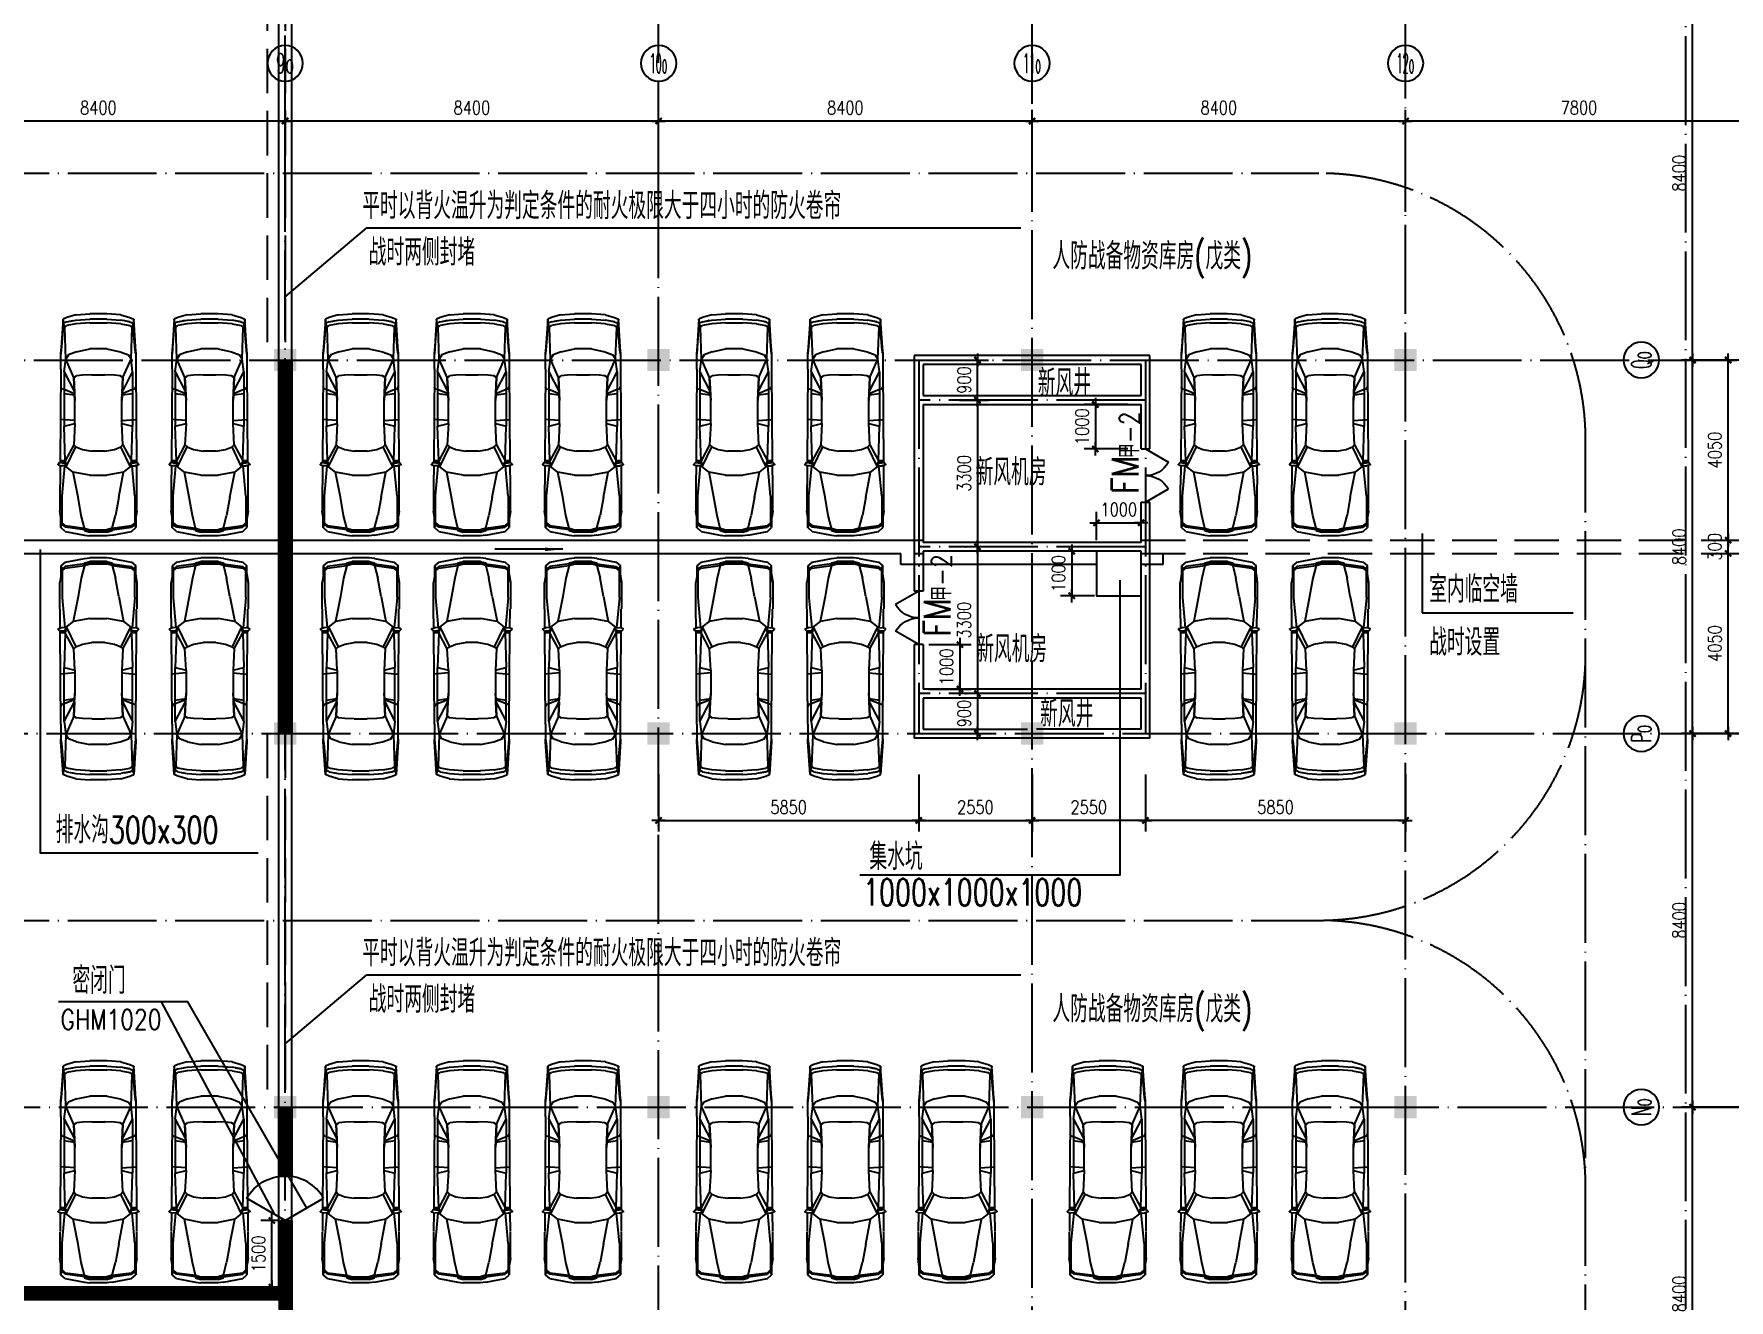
# Model space of a CAD drawing. Extents: x 634182 to 802382, y -1101880 to -864080.
# Drawn here: x 729411 to 767539, y -938404 to -909933 of the extents above; entities that cross this region are included whole.
import ezdxf
from ezdxf.enums import TextEntityAlignment as Align

# ---------------------------------------------------------------- set-up
doc = ezdxf.new("R2010")
doc.units = 0
doc.header["$LTSCALE"] = 1000
doc.header["$MEASUREMENT"] = 0
doc.linetypes.add('DASH', pattern=[0.35, 0.25, -0.1])
doc.linetypes.add('DOTE', pattern=[2.42, 2, -0.2, 0.02, -0.2])
doc.layers.get('0').update_dxf_attribs({"linetype": 'CONTINUOUS'})
doc.layers.get('DEFPOINTS').update_dxf_attribs({"linetype": 'CONTINUOUS'})
for name, color, linetype in [('AXIS', 3, 'CONTINUOUS'), ('AXIS_TEXT', 7, 'CONTINUOUS'), ('COLUMN', 7, 'CONTINUOUS'), ('DOTE', 1, 'DOTE'), ('LU', 4, 'CONTINUOUS'), ('PUB_DIM', 3, 'CONTINUOUS'), ('PUB_TEXT', 7, 'CONTINUOUS'), ('WALL', 191, 'CONTINUOUS'), ('WEN', 4, 'CONTINUOUS'), ('WINDOW', 2, 'CONTINUOUS'), ('WINDOW_TEXT', 6, 'CONTINUOUS'), ('防火分區线', 2, 'CONTINUOUS')]:
    doc.layers.add(name, color=color, linetype=linetype)
doc.styles.add('COMPLEX', font='COMPLEX')
doc.styles.add('DIM_FONT', font='simplex.shx', dxfattribs={"width": 0.8})
doc.styles.add('HZTXT', font='simplex', dxfattribs={"width": 0.8, "bigfont": 'sfont'})
doc.styles.add('SIMPLEX', font='SIMPLEX.SHX')
doc.styles.add('Z', font='romans', dxfattribs={"width": 0.8, "bigfont": 'z'})
doc.dimstyles.new('AXIS', dxfattribs={"dimtxt": 300, "dimasz": 1, "dimexe": 250, "dimexo": 300, "dimgap": 150, "dimtad": 1, "dimdec": 0, "dimzin": 0, "dimdsep": 46, "dimtxsty": 'DIM_FONT', "dimblk": '_DIMX', "dimblk1": '_DIMX', "dimblk2": '_DIMX', "dimcen": 2.5, "dimse1": 1, "dimse2": 1, "dimclrt": 7, "dimadec": 0, "dimazin": 0, "dimtfac": 1, "dimtdec": 0, "dimtix": 1, "dimtmove": 2, "dimatfit": 3, "dimldrblk": '_DIMX', "dimfxl": 0, "dimtolj": 1, "dimtzin": 0, "dimarcsym": 0})
doc.dimstyles.new('DIMA', dxfattribs={"dimtxt": 300, "dimasz": 1, "dimexe": 250, "dimexo": 300, "dimgap": 150, "dimtad": 1, "dimdec": 0, "dimzin": 0, "dimdsep": 46, "dimtxsty": 'DIM_FONT', "dimblk": '_DIMX', "dimblk1": '_DIMX', "dimblk2": '_DIMX', "dimcen": 2.5, "dimse1": 1, "dimclrt": 7, "dimadec": 0, "dimazin": 0, "dimtfac": 1, "dimtdec": 0, "dimtix": 1, "dimtmove": 2, "dimatfit": 3, "dimldrblk": '_DIMX', "dimfxl": 0, "dimtolj": 1, "dimtzin": 0, "dimarcsym": 0})
doc.dimstyles.new('DIMB', dxfattribs={"dimtxt": 300, "dimasz": 1, "dimexe": 250, "dimexo": 300, "dimgap": 150, "dimtad": 1, "dimdec": 0, "dimzin": 0, "dimdsep": 46, "dimtxsty": 'DIM_FONT', "dimblk": '_DIMX', "dimblk1": '_DIMX', "dimblk2": '_DIMX', "dimcen": 2.5, "dimse2": 1, "dimclrt": 7, "dimadec": 0, "dimazin": 0, "dimtfac": 1, "dimtdec": 0, "dimtix": 1, "dimtmove": 2, "dimatfit": 3, "dimldrblk": '_DIMX', "dimfxl": 0, "dimtolj": 1, "dimtzin": 0, "dimarcsym": 0})
doc.dimstyles.new('DIMN', dxfattribs={"dimtxt": 300, "dimasz": 1, "dimexe": 250, "dimexo": 300, "dimgap": 150, "dimtad": 1, "dimdec": 0, "dimzin": 0, "dimdsep": 46, "dimtxsty": 'DIM_FONT', "dimblk": '_DIMX', "dimblk1": '_DIMX', "dimblk2": '_DIMX', "dimcen": 2.5, "dimclrt": 7, "dimadec": 0, "dimazin": 0, "dimtfac": 1, "dimtdec": 0, "dimtix": 1, "dimtmove": 2, "dimatfit": 3, "dimldrblk": '_DIMX', "dimfxl": 0, "dimtolj": 1, "dimtzin": 0, "dimarcsym": 0})

# ---------------------------------------------------------------- blocks, each defined once
blk = doc.blocks.new('_FZH')
blk.add_solid([(-0.5, -0.5), (0.5, -0.5), (-0.5, 0.5), (0.5, 0.5)])
blk = doc.blocks.new('M_F27')
for p, q in [((-2426, 736), (-2389, 824)), ((-2389, 824), (-1610, 874)), ((-2389, 824), (-1560, 874)), ((-2264, 812), (-2389, 824)), ((-2326, 736), (-2288, 811)), ((-2200, 786), (-2288, 811)), ((-1560, 874), (-2212, 815)), ((-2208, 815), (-2211, 814)), ((-1660, 862), (-2208, 815)), ((-1560, 874), (-1660, 862)), ((-1617, 869), (-1620, 866)), ((-1208, 874), (-1610, 874)), ((-1145, 799), (-1446, 761)), ((-1208, 874), (980, 889)), ((-1145, 799), (-682, 557)), ((-1145, 799), (124, 799)), ((-743, 849), (-793, 874)), ((-730, 799), (-743, 849)), ((-630, 555), (-730, 799)), ((-642, 799), (-605, 554)), ((-2, 547), (-27, 877)), ((124, 799), (61, 547)), ((941, 773), (124, 799)), ((941, 773), (941, 874)), ((980, 902), (995, 790)), ((980, 790), (980, 898)), ((984, 905), (1020, 939)), ((1036, 935), (1062, 857)), ((1051, 889), (1497, 893)), ((1057, 776), (1062, 857)), ((1770, 849), (1058, 784)), ((1506, 899), (2121, 899)), ((2461, 849), (1770, 849)), ((2272, 876), (2121, 899)), ((2272, 876), (2272, 874)), ((2437, 851), (2272, 876)), ((2511, 874), (2287, 874)), ((2398, 849), (2461, 773)), ((2437, 850), (2433, 851)), ((2498, 773), (2436, 849)), ((2511, 874), (2450, 850)), ((2599, 773), (2511, 874)), ((-2489, 522), (-2514, 196)), ((-2489, 522), (-2426, 736)), ((-2364, 522), (-2389, 196)), ((-2326, 736), (-2364, 522)), ((-2326, 736), (-2351, 596)), ((-2351, 594), (-2351, 596)), ((-2301, 196), (-2276, 522)), ((-2276, 522), (-2238, 736)), ((-2200, 786), (-2238, 736)), ((-1446, 761), (-2200, 786)), ((-1622, 510), (-1685, 196)), ((-1622, 510), (-1547, 698)), ((-1547, 698), (-1446, 761)), ((-1019, 572), (-1446, 761)), ((-1070, 371), (-1057, 510)), ((-1019, 572), (-1057, 510)), ((-680, 556), (-1019, 572)), ((-1019, 572), (-479, 547)), ((-680, 556), (-630, 555)), ((-605, 554), (-630, 555)), ((-479, 547), (-605, 554)), ((61, 547), (-479, 547)), ((61, 547), (564, 572)), ((564, 572), (941, 773)), ((564, 572), (614, 522)), ((1079, 748), (614, 522)), ((614, 522), (677, 371)), ((983, 777), (941, 773)), ((941, 773), (987, 765)), ((995, 790), (980, 790)), ((980, 790), (992, 746)), ((992, 746), (1021, 747)), ((995, 790), (1022, 746)), ((1022, 748), (995, 790)), ((1021, 747), (1022, 748)), ((1053, 768), (1022, 746)), ((1036, 756), (1079, 748)), ((1204, 585), (1079, 748)), ((1795, 472), (1204, 585)), ((1280, 196), (1204, 585)), ((2222, 397), (1795, 472)), ((2461, 773), (2523, 321)), ((2561, 321), (2498, 773)), ((2599, 773), (2687, 321)), ((-2514, -206), (-2514, 196)), ((-2389, -206), (-2389, 196)), ((-2301, 196), (-2301, -206)), ((-1685, -206), (-1685, 196)), ((-1082, 145), (-1070, 371)), ((-1082, 145), (-1082, -156)), ((677, 371), (714, 145)), ((714, -156), (714, 145)), ((1280, 196), (1280, -206)), ((2523, 321), (2222, 397)), ((2523, 321), (2586, 321)), ((2523, 321), (2561, 196)), ((2580, 196), (2542, 321)), ((2561, 196), (2561, -206)), ((2611, 196), (2574, 321)), ((2580, 321), (2618, 196)), ((2580, 196), (2580, -206)), ((2611, 196), (2611, -206)), ((2618, -206), (2618, 196)), ((2687, 321), (2699, 196)), ((2699, -206), (2699, 196)), ((-2489, -533), (-2514, -206)), ((-2389, -206), (-2364, -533)), ((-2276, -533), (-2301, -206)), ((-1685, -206), (-1622, -520)), ((-1070, -382), (-1082, -156)), ((-1057, -520), (-1070, -382)), ((677, -382), (614, -533)), ((714, -156), (677, -382)), ((1204, -596), (1280, -206)), ((2523, -332), (2222, -407)), ((2523, -332), (2461, -784)), ((2561, -332), (2498, -784)), ((2523, -332), (2561, -206)), ((2586, -332), (2523, -332)), ((2580, -206), (2542, -332)), ((2618, -6), (2561, -6)), ((2574, -332), (2611, -206)), ((2618, -206), (2580, -332)), ((2687, -332), (2599, -784)), ((2687, -332), (2699, -206)), ((-2489, -533), (-2426, -747)), ((-2426, -747), (-2389, -835)), ((-2326, -747), (-2364, -533)), ((-2351, -607), (-2351, -605)), ((-2351, -607), (-2326, -747)), ((-2326, -747), (-2288, -822)), ((-2276, -533), (-2238, -747)), ((-2200, -797), (-2238, -747)), ((-1446, -772), (-2200, -797)), ((-1622, -520), (-1547, -709)), ((-1547, -709), (-1446, -772)), ((-1019, -583), (-1446, -772)), ((-1145, -809), (-1446, -772)), ((-682, -568), (-1145, -809)), ((-1019, -583), (-1057, -520)), ((-479, -558), (-1019, -583)), ((-1019, -583), (-680, -567)), ((-730, -809), (-630, -566)), ((-680, -567), (-682, -568)), ((-680, -567), (-630, -566)), ((-605, -565), (-642, -809)), ((-630, -566), (-605, -565)), ((-605, -565), (-479, -558)), ((61, -558), (-479, -558)), ((-2, -558), (-27, -884)), ((61, -558), (124, -809)), ((564, -583), (61, -558)), ((941, -784), (124, -809)), ((614, -533), (564, -583)), ((564, -583), (941, -784)), ((1079, -759), (614, -533)), ((987, -776), (941, -784)), ((983, -788), (941, -784)), ((941, -885), (941, -784)), ((992, -757), (980, -800)), ((992, -757), (1021, -758)), ((995, -800), (1022, -757)), ((1022, -758), (995, -800)), ((1021, -758), (1022, -758)), ((1022, -757), (1053, -779)), ((1036, -767), (1079, -759)), ((1057, -787), (1062, -867)), ((1770, -860), (1058, -795)), ((1204, -596), (1079, -759)), ((1795, -483), (1204, -596)), ((1795, -483), (2222, -407)), ((2398, -860), (2461, -784)), ((2436, -860), (2498, -784)), ((2599, -784), (2511, -885)), ((-2389, -835), (-2264, -823)), ((-1560, -885), (-2389, -835)), ((-1610, -885), (-2389, -835)), ((-2288, -822), (-2200, -797)), ((-2212, -826), (-1560, -885)), ((-2208, -826), (-2211, -825)), ((-1660, -872), (-2208, -826)), ((-1560, -885), (-1660, -872)), ((-1621, -877), (-1617, -880)), ((-1610, -885), (-1208, -885)), ((-1208, -885), (980, -900)), ((-1145, -809), (124, -809)), ((-743, -860), (-793, -885)), ((-743, -860), (-730, -809)), ((995, -800), (980, -800)), ((995, -800), (980, -913)), ((980, -909), (980, -800)), ((984, -916), (1020, -950)), ((1036, -946), (1062, -867)), ((1051, -901), (1497, -904)), ((2121, -910), (1506, -910)), ((1770, -860), (2461, -860)), ((2121, -910), (2272, -887)), ((2270, -887), (2121, -910)), ((2437, -861), (2272, -887)), ((2272, -885), (2272, -887)), ((2285, -885), (2511, -885)), ((2437, -861), (2436, -860)), ((2450, -861), (2511, -885))]:
    blk.add_line(p, q)
for centre, start, end in [((990, 898), 132.965, 179.7454), ((1027, 932), 18.1573, 132.965), ((1047, 776), 305.1542, 356.8636), ((1047, -787), 3.1798, 54.8458), ((990, -909), 180.2546, 227.035), ((1027, -942), 227.035, 341.8427)]:
    blk.add_arc(centre, 10, start, end)
at = {"width": 0.8, "flags": 9}
for tag in ['XSIZE', 'YSIZE']:
    blk.add_attdef(tag, (0, 0), '', height=0.5, dxfattribs=at)
blk = doc.blocks.new('_DIMX')
blk.add_line((-150, 0), (150, 0))
at = {"const_width": 50}
blk.add_lwpolyline([(-70, -70), (70, 70)], dxfattribs=at)
blk = doc.blocks.new('*D55')
at = {"color": 0, "linetype": 'ByBlock'}
for p, q in [((726662, -913931), (726662, -911642)), ((735061, -911892), (726663, -911892)), ((735062, -913931), (735062, -911642))]:
    blk.add_line(p, q, dxfattribs=at)
at = {"layer": 'DEFPOINTS', "color": 0, "linetype": 'ByBlock'}
for p in [(726662, -911892), (726662, -914231), (735062, -914231)]:
    blk.add_point(p, dxfattribs=at)
at = {"color": 0, "linetype": 'ByBlock', "rotation": 180}
blk.add_blockref('_DIMX', (726662, -911892), dxfattribs=at)
at = {"color": 0, "linetype": 'ByBlock'}
blk.add_blockref('_DIMX', (735062, -911892), dxfattribs=at)
at = {"color": 7, "linetype": 'ByBlock', "insert": (730862, -911592), "char_height": 300, "attachment_point": 5, "style": 'DIM_FONT'}
blk.add_mtext('\\A1;8400', dxfattribs=at)
blk = doc.blocks.new('*D56')
at = {"color": 0, "linetype": 'ByBlock'}
for p, q in [((735062, -913931), (735062, -911642)), ((743461, -911892), (735063, -911892)), ((743462, -913931), (743462, -911642))]:
    blk.add_line(p, q, dxfattribs=at)
at = {"layer": 'DEFPOINTS', "color": 0, "linetype": 'ByBlock'}
for p in [(735062, -911892), (735062, -914231), (743462, -914231)]:
    blk.add_point(p, dxfattribs=at)
at = {"color": 0, "linetype": 'ByBlock', "rotation": 180}
blk.add_blockref('_DIMX', (735062, -911892), dxfattribs=at)
at = {"color": 0, "linetype": 'ByBlock'}
blk.add_blockref('_DIMX', (743462, -911892), dxfattribs=at)
at = {"color": 7, "linetype": 'ByBlock', "insert": (739262, -911592), "char_height": 300, "attachment_point": 5, "style": 'DIM_FONT'}
blk.add_mtext('\\A1;8400', dxfattribs=at)
blk = doc.blocks.new('*D57')
at = {"color": 0, "linetype": 'ByBlock'}
for p, q in [((743462, -913931), (743462, -911642)), ((751861, -911892), (743463, -911892)), ((751862, -913931), (751862, -911642))]:
    blk.add_line(p, q, dxfattribs=at)
at = {"layer": 'DEFPOINTS', "color": 0, "linetype": 'ByBlock'}
for p in [(743462, -911892), (743462, -914231), (751862, -914231)]:
    blk.add_point(p, dxfattribs=at)
at = {"color": 0, "linetype": 'ByBlock', "rotation": 180}
blk.add_blockref('_DIMX', (743462, -911892), dxfattribs=at)
at = {"color": 0, "linetype": 'ByBlock'}
blk.add_blockref('_DIMX', (751862, -911892), dxfattribs=at)
at = {"color": 7, "linetype": 'ByBlock', "insert": (747662, -911592), "char_height": 300, "attachment_point": 5, "style": 'DIM_FONT'}
blk.add_mtext('\\A1;8400', dxfattribs=at)
blk = doc.blocks.new('*D58')
at = {"color": 0, "linetype": 'ByBlock'}
for p, q in [((751862, -913931), (751862, -911642)), ((760261, -911892), (751863, -911892)), ((760262, -913931), (760262, -911642))]:
    blk.add_line(p, q, dxfattribs=at)
at = {"layer": 'DEFPOINTS', "color": 0, "linetype": 'ByBlock'}
for p in [(751862, -911892), (751862, -914231), (760262, -914231)]:
    blk.add_point(p, dxfattribs=at)
at = {"color": 0, "linetype": 'ByBlock', "rotation": 180}
blk.add_blockref('_DIMX', (751862, -911892), dxfattribs=at)
at = {"color": 0, "linetype": 'ByBlock'}
blk.add_blockref('_DIMX', (760262, -911892), dxfattribs=at)
at = {"color": 7, "linetype": 'ByBlock', "insert": (756062, -911592), "char_height": 300, "attachment_point": 5, "style": 'DIM_FONT'}
blk.add_mtext('\\A1;8400', dxfattribs=at)
blk = doc.blocks.new('*D59')
at = {"color": 0, "linetype": 'ByBlock'}
for p, q in [((760262, -913931), (760262, -911642)), ((768061, -911892), (760263, -911892)), ((768062, -913931), (768062, -911642))]:
    blk.add_line(p, q, dxfattribs=at)
at = {"layer": 'DEFPOINTS', "color": 0, "linetype": 'ByBlock'}
for p in [(760262, -911892), (760262, -914231), (768062, -914231)]:
    blk.add_point(p, dxfattribs=at)
at = {"color": 0, "linetype": 'ByBlock', "rotation": 180}
blk.add_blockref('_DIMX', (760262, -911892), dxfattribs=at)
at = {"color": 0, "linetype": 'ByBlock'}
blk.add_blockref('_DIMX', (768062, -911892), dxfattribs=at)
at = {"color": 7, "linetype": 'ByBlock', "insert": (764162, -911592), "char_height": 300, "attachment_point": 5, "style": 'DIM_FONT'}
blk.add_mtext('\\A1;7800', dxfattribs=at)
blk = doc.blocks.new('*D1455')
at = {"color": 0, "linetype": 'ByBlock'}
for p, q in [((754412, -926586), (754412, -927869)), ((760262, -926586), (760262, -927869)), ((760261, -927619), (754413, -927619))]:
    blk.add_line(p, q, dxfattribs=at)
at = {"layer": 'DEFPOINTS', "color": 0, "linetype": 'ByBlock'}
for p in [(754412, -926286), (760262, -926286), (754412, -927619)]:
    blk.add_point(p, dxfattribs=at)
at = {"color": 0, "linetype": 'ByBlock', "rotation": 180}
blk.add_blockref('_DIMX', (754412, -927619), dxfattribs=at)
at = {"color": 0, "linetype": 'ByBlock'}
blk.add_blockref('_DIMX', (760262, -927619), dxfattribs=at)
at = {"color": 7, "linetype": 'ByBlock', "insert": (757337, -927319), "char_height": 300, "attachment_point": 5, "style": 'DIM_FONT'}
blk.add_mtext('\\A1;5850', dxfattribs=at)
blk = doc.blocks.new('*D1456')
at = {"color": 0, "linetype": 'ByBlock'}
for p, q in [((751862, -926586), (751862, -927869)), ((754412, -926586), (754412, -927869)), ((754411, -927619), (751863, -927619))]:
    blk.add_line(p, q, dxfattribs=at)
at = {"layer": 'DEFPOINTS', "color": 0, "linetype": 'ByBlock'}
for p in [(751862, -926286), (754412, -926286), (751862, -927619)]:
    blk.add_point(p, dxfattribs=at)
at = {"color": 0, "linetype": 'ByBlock', "rotation": 180}
blk.add_blockref('_DIMX', (751862, -927619), dxfattribs=at)
at = {"color": 0, "linetype": 'ByBlock'}
blk.add_blockref('_DIMX', (754412, -927619), dxfattribs=at)
at = {"color": 7, "linetype": 'ByBlock', "insert": (753137, -927319), "char_height": 300, "attachment_point": 5, "style": 'DIM_FONT'}
blk.add_mtext('\\A1;2550', dxfattribs=at)
blk = doc.blocks.new('*D1457')
at = {"color": 0, "linetype": 'ByBlock'}
for p, q in [((743462, -926586), (743462, -927869)), ((749312, -926586), (749312, -927869)), ((743463, -927619), (749311, -927619))]:
    blk.add_line(p, q, dxfattribs=at)
at = {"layer": 'DEFPOINTS', "color": 0, "linetype": 'ByBlock'}
for p in [(743462, -926286), (749312, -926286), (749312, -927619)]:
    blk.add_point(p, dxfattribs=at)
at = {"color": 0, "linetype": 'ByBlock', "rotation": 180}
blk.add_blockref('_DIMX', (743462, -927619), dxfattribs=at)
at = {"color": 0, "linetype": 'ByBlock'}
blk.add_blockref('_DIMX', (749312, -927619), dxfattribs=at)
at = {"color": 7, "linetype": 'ByBlock', "insert": (746387, -927319), "char_height": 300, "attachment_point": 5, "style": 'DIM_FONT'}
blk.add_mtext('\\A1;5850', dxfattribs=at)
blk = doc.blocks.new('*D1458')
at = {"color": 0, "linetype": 'ByBlock'}
for p, q in [((749312, -926586), (749312, -927869)), ((751862, -926586), (751862, -927869)), ((749313, -927619), (751861, -927619))]:
    blk.add_line(p, q, dxfattribs=at)
at = {"layer": 'DEFPOINTS', "color": 0, "linetype": 'ByBlock'}
for p in [(749312, -926286), (751862, -926286), (751862, -927619)]:
    blk.add_point(p, dxfattribs=at)
at = {"color": 0, "linetype": 'ByBlock', "rotation": 180}
blk.add_blockref('_DIMX', (749312, -927619), dxfattribs=at)
at = {"color": 0, "linetype": 'ByBlock'}
blk.add_blockref('_DIMX', (751862, -927619), dxfattribs=at)
at = {"color": 7, "linetype": 'ByBlock', "insert": (750587, -927319), "char_height": 300, "attachment_point": 5, "style": 'DIM_FONT'}
blk.add_mtext('\\A1;2550', dxfattribs=at)
blk = doc.blocks.new('_ARROW')
blk.add_solid([(0, 0), (-1, 0.1), (-1, -0.1)])
blk = doc.blocks.new('_AXISO')
blk.add_circle((0, 0), 0.5)
at = {"layer": 'AXIS_TEXT', "style": 'COMPLEX', "width": 1.041667}
blk.add_attdef('A', text='', height=0.56, dxfattribs=at).set_placement((-0.25, -0.28), (0.25, -0.28), align=Align.FIT)
blk = doc.blocks.new('*D1514')
at = {"color": 0, "linetype": 'ByBlock'}
for p, q in [((750233, -917266), (750883, -917266)), ((750633, -917265), (750633, -917264)), ((750633, -918166), (750633, -917266)), ((750233, -918166), (750883, -918166)), ((750633, -918167), (750633, -918168))]:
    blk.add_line(p, q, dxfattribs=at)
at = {"layer": 'DEFPOINTS', "color": 0, "linetype": 'ByBlock'}
for p in [(749933, -917266), (750633, -917266), (749933, -918166)]:
    blk.add_point(p, dxfattribs=at)
at = {"color": 0, "linetype": 'ByBlock'}
for p, rotation in [((750633, -917266), 270), ((750633, -918166), 90)]:
    blk.add_blockref('_DIMX', p, dxfattribs=dict(at, rotation=rotation))
at = {"color": 7, "linetype": 'ByBlock', "insert": (750333, -917716), "char_height": 300, "attachment_point": 5, "rotation": 90, "style": 'DIM_FONT'}
blk.add_mtext('\\A1;900', dxfattribs=at)
blk = doc.blocks.new('*D1515')
at = {"color": 0, "linetype": 'ByBlock'}
for p, q in [((753312, -921314), (753312, -920676)), ((754312, -921314), (754312, -920676)), ((753311, -920926), (753310, -920926)), ((753312, -920926), (754312, -920926)), ((754313, -920926), (754314, -920926))]:
    blk.add_line(p, q, dxfattribs=at)
at = {"layer": 'DEFPOINTS', "color": 0, "linetype": 'ByBlock'}
for p in [(754312, -920926), (753312, -921614), (754312, -921614)]:
    blk.add_point(p, dxfattribs=at)
at = {"color": 0, "linetype": 'ByBlock'}
blk.add_blockref('_DIMX', (753312, -920926), dxfattribs=at)
at = {"color": 0, "linetype": 'ByBlock', "rotation": 180}
blk.add_blockref('_DIMX', (754312, -920926), dxfattribs=at)
at = {"color": 7, "linetype": 'ByBlock', "insert": (753812, -920626), "char_height": 300, "attachment_point": 5, "style": 'DIM_FONT'}
blk.add_mtext('\\A1;1000', dxfattribs=at)
blk = doc.blocks.new('*D1516')
at = {"color": 0, "linetype": 'ByBlock'}
for p, q in [((753263, -921566), (752504, -921566)), ((752754, -921565), (752754, -921564)), ((752754, -921566), (752754, -922566)), ((753263, -922566), (752504, -922566)), ((752754, -922567), (752754, -922568))]:
    blk.add_line(p, q, dxfattribs=at)
at = {"layer": 'DEFPOINTS', "color": 0, "linetype": 'ByBlock'}
for p in [(753563, -921566), (752754, -922566), (753563, -922566)]:
    blk.add_point(p, dxfattribs=at)
at = {"color": 0, "linetype": 'ByBlock'}
for p, rotation in [((752754, -921566), 270), ((752754, -922566), 90)]:
    blk.add_blockref('_DIMX', p, dxfattribs=dict(at, rotation=rotation))
at = {"color": 7, "linetype": 'ByBlock', "insert": (752454, -922066), "char_height": 300, "attachment_point": 5, "rotation": 90, "style": 'DIM_FONT'}
blk.add_mtext('\\A1;1000', dxfattribs=at)
blk = doc.blocks.new('M_A0GGR')
for p, q in [((-0.5, 0), (-0.25, -0.433)), ((0.5, 0), (0.25, -0.433))]:
    blk.add_line(p, q)
for centre, start, end in [((-0.5, 0), 300, 0), ((0.5, 0), 180, 240)]:
    blk.add_arc(centre, 0.5, start, end)
blk = doc.blocks.new('_DBLK1')
for p, q in [((-0.5, 0), (-0.25, -0.433)), ((0.5, 0), (0.25, -0.433))]:
    blk.add_line(p, q)
for centre, start, end in [((-0.5, 0), 300, 0), ((0.5, 0), 180, 240)]:
    blk.add_arc(centre, 0.5, start, end)
at = {"layer": 'WINDOW_TEXT', "style": 'SIMPLEX', "flags": 9}
blk.add_attdef('A', text='', height=1, dxfattribs=at).set_placement((0, 1.5), align=Align.MIDDLE)
blk = doc.blocks.new('*D1517')
at = {"color": 0, "linetype": 'ByBlock'}
for p, q in [((750365, -918166), (750383, -918166)), ((750633, -918167), (750633, -921465)), ((750365, -921466), (750383, -921466))]:
    blk.add_line(p, q, dxfattribs=at)
at = {"layer": 'DEFPOINTS', "color": 0, "linetype": 'ByBlock'}
for p in [(750665, -918166), (750633, -921466), (750665, -921466)]:
    blk.add_point(p, dxfattribs=at)
at = {"color": 0, "linetype": 'ByBlock'}
for p, rotation in [((750633, -918166), 90), ((750633, -921466), 270)]:
    blk.add_blockref('_DIMX', p, dxfattribs=dict(at, rotation=rotation))
at = {"color": 7, "linetype": 'ByBlock', "insert": (750333, -919816), "char_height": 300, "attachment_point": 5, "rotation": 90, "style": 'DIM_FONT'}
blk.add_mtext('\\A1;3300', dxfattribs=at)
blk = doc.blocks.new('*D1518')
at = {"color": 0, "linetype": 'ByBlock'}
for p, q in [((750365, -921466), (750383, -921466)), ((750633, -921467), (750633, -924765)), ((750365, -924766), (750383, -924766))]:
    blk.add_line(p, q, dxfattribs=at)
at = {"layer": 'DEFPOINTS', "color": 0, "linetype": 'ByBlock'}
for p in [(750665, -921466), (750633, -924766), (750665, -924766)]:
    blk.add_point(p, dxfattribs=at)
at = {"color": 0, "linetype": 'ByBlock'}
for p, rotation in [((750633, -921466), 90), ((750633, -924766), 270)]:
    blk.add_blockref('_DIMX', p, dxfattribs=dict(at, rotation=rotation))
at = {"color": 7, "linetype": 'ByBlock', "insert": (750333, -923116), "char_height": 300, "attachment_point": 5, "rotation": 90, "style": 'DIM_FONT'}
blk.add_mtext('\\A1;3300', dxfattribs=at)
blk = doc.blocks.new('*D1519')
at = {"color": 0, "linetype": 'ByBlock'}
for p, q in [((750365, -924766), (750383, -924766)), ((750633, -924765), (750633, -924764)), ((750633, -924766), (750633, -925666)), ((750365, -925666), (750383, -925666)), ((750633, -925667), (750633, -925668))]:
    blk.add_line(p, q, dxfattribs=at)
at = {"layer": 'DEFPOINTS', "color": 0, "linetype": 'ByBlock'}
for p in [(750665, -924766), (750633, -925666), (750665, -925666)]:
    blk.add_point(p, dxfattribs=at)
at = {"color": 0, "linetype": 'ByBlock'}
for p, rotation in [((750633, -924766), 270), ((750633, -925666), 90)]:
    blk.add_blockref('_DIMX', p, dxfattribs=dict(at, rotation=rotation))
at = {"color": 7, "linetype": 'ByBlock', "insert": (750333, -925216), "char_height": 300, "attachment_point": 5, "rotation": 90, "style": 'DIM_FONT'}
blk.add_mtext('\\A1;900', dxfattribs=at)
blk = doc.blocks.new('*D1522')
at = {"color": 0, "linetype": 'ByBlock'}
for p, q in [((767517, -921315), (767517, -921314)), ((767517, -921616), (767517, -921316)), ((767517, -921617), (767517, -921618))]:
    blk.add_line(p, q, dxfattribs=at)
at = {"layer": 'DEFPOINTS', "color": 0, "linetype": 'ByBlock'}
for p in [(767517, -921316), (769070, -921316), (769070, -921616)]:
    blk.add_point(p, dxfattribs=at)
at = {"color": 0, "linetype": 'ByBlock'}
for p, rotation in [((767517, -921316), 270), ((767517, -921616), 90)]:
    blk.add_blockref('_DIMX', p, dxfattribs=dict(at, rotation=rotation))
at = {"color": 7, "linetype": 'ByBlock', "insert": (767217, -921466), "char_height": 300, "attachment_point": 5, "rotation": 90, "style": 'DIM_FONT'}
blk.add_mtext('\\A1;300', dxfattribs=at)
blk = doc.blocks.new('*D1591')
at = {"color": 0, "linetype": 'ByBlock'}
for p, q in [((754012, -918266), (753035, -918266)), ((753285, -918265), (753285, -918264)), ((753285, -918266), (753285, -919266)), ((754012, -919266), (753035, -919266)), ((753285, -919267), (753285, -919268))]:
    blk.add_line(p, q, dxfattribs=at)
at = {"layer": 'DEFPOINTS', "color": 0, "linetype": 'ByBlock'}
for p in [(754312, -918266), (753285, -919266), (754312, -919266)]:
    blk.add_point(p, dxfattribs=at)
at = {"color": 0, "linetype": 'ByBlock'}
for p, rotation in [((753285, -918266), 270), ((753285, -919266), 90)]:
    blk.add_blockref('_DIMX', p, dxfattribs=dict(at, rotation=rotation))
at = {"color": 7, "linetype": 'ByBlock', "insert": (752985, -918766), "char_height": 300, "attachment_point": 5, "rotation": 90, "style": 'DIM_FONT'}
blk.add_mtext('\\A1;1000', dxfattribs=at)
blk = doc.blocks.new('*D1592')
at = {"color": 0, "linetype": 'ByBlock'}
for p, q in [((749541, -923666), (750489, -923666)), ((750239, -923665), (750239, -923664)), ((750239, -923666), (750239, -924666)), ((749541, -924666), (750489, -924666)), ((750239, -924667), (750239, -924668))]:
    blk.add_line(p, q, dxfattribs=at)
at = {"layer": 'DEFPOINTS', "color": 0, "linetype": 'ByBlock'}
for p in [(749241, -923666), (749241, -924666), (750239, -924666)]:
    blk.add_point(p, dxfattribs=at)
at = {"color": 0, "linetype": 'ByBlock'}
for p, rotation in [((750239, -923666), 270), ((750239, -924666), 90)]:
    blk.add_blockref('_DIMX', p, dxfattribs=dict(at, rotation=rotation))
at = {"color": 7, "linetype": 'ByBlock', "insert": (749939, -924166), "char_height": 300, "attachment_point": 5, "rotation": 90, "style": 'DIM_FONT'}
blk.add_mtext('\\A1;1000', dxfattribs=at)
blk = doc.blocks.new('_DBLK')
blk.add_line((-0.5, 0), (0, -0.866))
blk.add_arc((-0.5, 0), 1, 300, 0)
at = {"layer": 'WINDOW_TEXT', "style": 'SIMPLEX', "flags": 9}
blk.add_attdef('A', text='', height=1, dxfattribs=at).set_placement((0, 1.5), align=Align.MIDDLE)

msp = doc.modelspace()

# ---------------------------------------------------------------- linework, layer by layer
for p, q in [((735062.048, -915842.344), (736901.866, -914292.428)), ((736901.866, -914292.428), (751607.441, -914292.428)), ((695712.048, -921316.093), (749212.048, -921316.093)), ((760638.667, -921164.671), (760638.667, -922948.444)), ((696012.048, -921616.093), (748912.048, -921616.093)), ((748912.048, -921866.093), (748912.048, -921616.093)), ((753312.048, -921866.093), (748912.048, -921866.093)), ((754812.048, -921866.093), (754312.048, -921866.093)), ((754812.048, -921866.093), (754812.048, -921616.093)), ((760638.667, -922948.444), (764030.053, -922948.444)), ((735062.048, -932642.344), (736901.866, -931092.428)), ((736901.866, -931092.428), (751607.441, -931092.428))]:
    msp.add_line(p, q)
for points in [[(729553.607, -921525.9), (729553.607, -928344.137), (734455.674, -928344.137)], [(753836.322, -922215.074), (753838.296, -928847.055), (747990.699, -928847.055)], [(735546.778, -936334.595), (732874.321, -931696.363), (729962.655, -931696.363)], [(734826.756, -936478.608), (732281.665, -931696.593), (732281.665, -931696.593)]]:
    msp.add_lwpolyline(points)
msp.add_lwpolyline([(754312.048, -921566.093), (753312.048, -921566.093), (753312.048, -922566.093), (754312.048, -922566.093)], close=True)
at = {"layer": 'DOTE'}
for p, q in [((735062.048, -972466.093), (735062.048, -902577.649)), ((743462.048, -992866.093), (743462.048, -902577.649)), ((751862.048, -991366.093), (751862.048, -902577.649)), ((760262.048, -1005766.093), (760262.048, -902577.649)), ((766562.048, -1028142.427), (766562.048, -902577.649)), ((668913.097, -917266.093), (776175.251, -917266.093)), ((749312.048, -917266.093), (749312.048, -925666.093)), ((754412.048, -917266.093), (754412.048, -925666.093)), ((754412.048, -918166.093), (749312.048, -918166.093)), ((754412.048, -921466.093), (749312.048, -921466.093)), ((754412.048, -924766.093), (749312.048, -924766.093)), ((669192.199, -925666.093), (774296.547, -925666.093)), ((669471.3, -934066.093), (776175.251, -934066.093)), ((669471.3, -938266.093), (735062.048, -938266.093))]:
    msp.add_line(p, q, dxfattribs=at)
at = {"layer": 'LU', "linetype": 'DOTE'}
for p, q in [((686612.048, -913066.093), (758312.048, -913066.093)), ((764312.048, -964251.468), (764312.048, -919066.093)), ((686612.048, -929866.093), (758312.048, -929866.093))]:
    msp.add_line(p, q, dxfattribs=at)
for centre, start, end in [((758312.048, -919066.093), 0, 90), ((758312.048, -923866.093), 270, 0), ((758312.048, -935866.093), 0, 90)]:
    msp.add_arc(centre, 6000, start, end, dxfattribs=at)
at = {"layer": 'PUB_DIM'}
msp.add_lwpolyline([(741308.688, -921522.804), (739781.192, -921522.804)], dxfattribs=at)
at = {"layer": 'WALL', "linetype": 'DASH', "ltscale": 4}
for p, q in [((734655.53, -908866.093), (734655.53, -917266.093)), ((734655.53, -925666.093), (734655.53, -934066.093)), ((735062.048, -925666.093), (735062.048, -934066.093))]:
    msp.add_line(p, q, dxfattribs=at)
at = {"layer": 'WALL'}
for p, q in [((734912.048, -917266.093), (734912.048, -925666.093)), ((735212.048, -917266.093), (735212.048, -925666.093)), ((754512.048, -917166.093), (749212.048, -917166.093)), ((749212.048, -917166.093), (749212.048, -922466.093)), ((754512.048, -919266.093), (754512.048, -917166.093)), ((754312.048, -917366.093), (749412.048, -917366.093)), ((749412.048, -917366.093), (749412.048, -918066.093)), ((754312.048, -918066.093), (754312.048, -917366.093)), ((749412.048, -918066.093), (754312.048, -918066.093)), ((749412.048, -918266.093), (754312.048, -918266.093)), ((749412.048, -918266.093), (749412.048, -921366.093)), ((754312.048, -919266.093), (754312.048, -918266.093)), ((754312.048, -919266.093), (754512.048, -919266.093)), ((754312.048, -921366.093), (754312.048, -920466.093)), ((754312.048, -920466.093), (754512.048, -920466.093)), ((754512.048, -925766.093), (754512.048, -920466.093)), ((754312.048, -921366.093), (749412.048, -921366.093)), ((754312.048, -921566.093), (749412.048, -921566.093)), ((749412.048, -921566.093), (749412.048, -922466.093)), ((754312.048, -924666.093), (754312.048, -921566.093)), ((749412.048, -922466.093), (749212.048, -922466.093)), ((749212.048, -923666.093), (749212.048, -925766.093)), ((749412.048, -923666.093), (749212.048, -923666.093)), ((749412.048, -923666.093), (749412.048, -924666.093)), ((754312.048, -924666.093), (749412.048, -924666.093)), ((749412.048, -924866.093), (749412.048, -925566.093)), ((754312.048, -924866.093), (749412.048, -924866.093)), ((754312.048, -925566.093), (754312.048, -924866.093)), ((749412.048, -925566.093), (749652.048, -925566.093)), ((749412.048, -925566.093), (751762.048, -925566.093)), ((754312.048, -925566.093), (751962.048, -925566.093)), ((754512.048, -925766.093), (749212.048, -925766.093)), ((734912.048, -934066.093), (734912.048, -935614.454)), ((735212.048, -934066.093), (735212.048, -935614.454)), ((734912.048, -935614.454), (735212.048, -935614.454)), ((734912.048, -936614.454), (734912.048, -938114.454)), ((734912.048, -936614.454), (735212.048, -936614.454)), ((735212.048, -936614.454), (735212.048, -942466.093)), ((684662.048, -938114.454), (734912.048, -938114.454))]:
    msp.add_line(p, q, dxfattribs=at)
at = {"layer": 'WALL', "linetype": 'DASH', "ltscale": 4}
for points in [[(735062.048, -908866.093), (735062.048, -917266.093)], [(735212.048, -921316.093), (749412.048, -921316.093)], [(754312.048, -921316.093), (769562.048, -921316.093), (769562.048, -921616.093)], [(735212.048, -921616.093), (749412.048, -921616.093)], [(754312.048, -921616.093), (769562.048, -921616.093)]]:
    msp.add_lwpolyline(points, dxfattribs=at)
at = {"layer": '防火分區线'}
msp.add_lwpolyline([(701612.048, -901076.757), (706334.156, -901076.757), (706334.156, -904126.757), (710012.048, -904126.757), (716134.156, -904126.757), (716134.156, -901076.757), (729734.156, -901076.757), (729734.156, -904076.757), (733834.156, -904076.855), (733834.156, -902576.855), (734912.048, -902576.855), (734912.048, -938114.452), (701612.048, -938114.452), (701612.048, -901076.757)], close=True, dxfattribs=at)
msp.add_lwpolyline([(735212.048, -954916.093), (735213.209, -902576.757), (735212.048, -902576.757), (739615.648, -902576.855), (739615.648, -901076.757), (751784.156, -901076.757), (751784.156, -904126.757), (754884.156, -904126.757), (754884.156, -902576.757), (773363.472, -902576.757), (773839.219, -916771.696), (775338.011, -916711.498), (775594.854, -923106.328), (774096.074, -923166.525), (774441.207, -931759.599), (775939.999, -931699.401), (776208.881, -938393.976), (774710.078, -938454.174)], dxfattribs=at)
at = {"layer": '防火分區线', "const_width": 300}
for points in [[(735062.048, -925666.093), (735062.048, -917266.093)], [(735062.048, -935614.454), (735062.048, -934066.093)], [(735062.048, -936614.454), (735062.048, -942466.093)], [(684662.048, -938266.093), (735062.048, -938266.093)]]:
    msp.add_lwpolyline(points, dxfattribs=at)

# ---------------------------------------------------------------- block references
at = {"layer": 'AXIS'}
ref = msp.add_blockref('_AXISO', (735062.048, -910594.398), dxfattribs=dict(at, xscale=-800, yscale=800, zscale=800))
ref.add_attrib('A', '9o', dxfattribs={"layer": 'AXIS_TEXT', "height": 448, "style": 'COMPLEX', "width": 0.551471}).set_placement((734862.048, -910818.398), (735262.048, -910818.398), align=Align.FIT)
ref = msp.add_blockref('_AXISO', (743462.048, -910594.398), dxfattribs=dict(at, xscale=-800, yscale=800, zscale=800))
ref.add_attrib('A', '10o', dxfattribs={"layer": 'AXIS_TEXT', "height": 448, "rotation": 360, "style": 'COMPLEX', "width": 0.382653}).set_placement((743262.048, -910818.398), (743662.048, -910818.398), align=Align.FIT)
ref = msp.add_blockref('_AXISO', (751862.048, -910594.398), dxfattribs=dict(at, xscale=-800, yscale=800, zscale=800))
ref.add_attrib('A', '11o', dxfattribs={"layer": 'AXIS_TEXT', "height": 448, "style": 'COMPLEX', "width": 0.426136}).set_placement((751662.048, -910818.398), (752062.048, -910818.398), align=Align.FIT)
ref = msp.add_blockref('_AXISO', (760262.048, -910594.398), dxfattribs=dict(at, xscale=-800, yscale=800, zscale=800))
ref.add_attrib('A', '12o', dxfattribs={"layer": 'AXIS_TEXT', "height": 448, "style": 'COMPLEX', "width": 0.382653}).set_placement((760062.048, -910818.398), (760462.048, -910818.398), align=Align.FIT)
ref = msp.add_blockref('_AXISO', (765565.44, -917266.093), dxfattribs=dict(at, xscale=-800, yscale=800, zscale=800, rotation=90.00000000000001))
ref.add_attrib('A', 'Qo', dxfattribs={"layer": 'AXIS_TEXT', "height": 448, "rotation": 90, "style": 'COMPLEX', "width": 0.520833}).set_placement((765789.44, -917466.093), (765789.44, -917066.093), align=Align.FIT)
ref = msp.add_blockref('_AXISO', (765565.44, -925666.093), dxfattribs=dict(at, xscale=-800, yscale=800, zscale=800, rotation=90.00000000000001))
ref.add_attrib('A', 'Po', dxfattribs={"layer": 'AXIS_TEXT', "height": 448, "rotation": 90, "style": 'COMPLEX', "width": 0.520833}).set_placement((765789.44, -925866.093), (765789.44, -925466.093), align=Align.FIT)
ref = msp.add_blockref('_AXISO', (765565.44, -934066.093), dxfattribs=dict(at, xscale=-800, yscale=800, zscale=800, rotation=90.00000000000001))
ref.add_attrib('A', 'No', dxfattribs={"layer": 'AXIS_TEXT', "height": 448, "rotation": 90, "style": 'COMPLEX', "width": 0.506757}).set_placement((765789.44, -934266.093), (765789.44, -933866.093), align=Align.FIT)
at = {"layer": 'COLUMN', "xscale": 500, "yscale": 500, "zscale": 500}
for p in [(735062.048, -917266.093), (743462.048, -917266.093), (760262.048, -917266.093), (735062.048, -925666.093), (743462.048, -925666.093), (760262.048, -925666.093), (735062.048, -934066.093), (743462.048, -934066.093), (751862.048, -934066.093), (760262.048, -934066.093)]:
    msp.add_blockref('_FZH', p, dxfattribs=at)
at = {"layer": 'COLUMN', "xscale": -500, "yscale": 500, "zscale": 500, "rotation": 359.9999999999999}
for p in [(751862.048, -917266.093), (751862.048, -925666.093)]:
    msp.add_blockref('_FZH', p, dxfattribs=at)
at = {"layer": 'LU', "yscale": 0.95745, "zscale": 0.95745, "rotation": 90.00000000000001}
for p, xscale in [((730856.834, -918631.558), -0.95745), ((733356.834, -918631.558), -0.95745), ((736756.834, -918631.558), -0.95745), ((739256.834, -918631.558), -0.95745), ((741756.834, -918631.558), -0.95745), ((745156.834, -918631.558), -0.95745), ((747656.834, -918631.558), -0.95745), ((756056.834, -918631.558), -0.95745), ((758556.834, -918631.558), -0.95745), ((730856.834, -924300.628), 0.95745), ((733356.834, -924300.628), 0.95745), ((736756.834, -924300.628), 0.95745), ((739256.834, -924300.628), 0.95745), ((741756.834, -924300.628), 0.95745), ((745156.834, -924300.628), 0.95745), ((747656.834, -924300.628), 0.95745), ((756056.834, -924300.628), 0.95745), ((758556.834, -924300.628), 0.95745), ((730856.834, -935431.558), -0.95745), ((733356.834, -935431.558), -0.95745), ((736756.834, -935431.558), -0.95745), ((739256.834, -935431.558), -0.95745), ((741756.834, -935431.558), -0.95745), ((745156.834, -935431.558), -0.95745), ((747656.834, -935431.558), -0.95745), ((750156.834, -935431.558), -0.95745), ((753556.834, -935431.558), -0.95745), ((756056.834, -935431.558), -0.95745), ((758556.834, -935431.558), -0.95745)]:
    msp.add_blockref('M_F27', p, dxfattribs=dict(at, xscale=xscale))
at = {"layer": 'PUB_DIM', "xscale": 400, "yscale": 400, "zscale": 400}
msp.add_blockref('_ARROW', (741308.688, -921522.804), dxfattribs=at)
at = {"layer": 'WINDOW'}
for name, p, xscale, yscale, zscale, rotation in [('M_A0GGR', (754412.048, -919866.093), -1200, 1200, 1200, 90), ('_DBLK1', (749312.048, -923066.093), -1200, 1200, 1200, 270), ('_DBLK', (735062.048, -936114.454), -1000, 1000, 1000, 270), ('_DBLK', (735062.048, -936114.454), 1000, 1000, 1000, 90)]:
    msp.add_blockref(name, p, dxfattribs=dict(at, xscale=xscale, yscale=yscale, zscale=zscale, rotation=rotation))

# ---------------------------------------------------------------- texts
at = {"style": 'DIM_FONT', "width": 0.8}
msp.add_text('GHM1020', height=450, dxfattribs=at).set_placement((730011.44, -932321.081))
at = {"layer": 'PUB_TEXT', "style": 'Z', "width": 0.7}
for s, p in [('平时以背火温升为判定条件的耐火极限大于四小时的防火卷帘', (736797.129, -914098.632)), ('战时两侧封堵', (736941.622, -915142.38)), ('人防战备物资库房(戊类)', (752318.435, -915228.923)), ('室内临空墙', (760793.996, -922721.407)), ('战时设置', (760793.996, -923914.865)), ('排水沟300x300', (729900.758, -928132.762)), ('平时以背火温升为判定条件的耐火极限大于四小时的防火卷帘', (736797.129, -930898.632)), ('密闭门', (730278.594, -931517.916)), ('战时两侧封堵', (736941.622, -931942.38)), ('人防战备物资库房(戊类)', (752318.435, -932160.457))]:
    msp.add_text(s, height=600, dxfattribs=at).set_placement(p)
for s, p in [('新风井', (751990.592, -918081.706)), ('新风机房', (750591.216, -920087.682)), ('新风机房', (750604.994, -924064.811)), ('新风井', (752042.584, -925521.933)), ('集水坑', (748204.186, -928731.867)), ('1000x1000x1000', (748059.553, -929534.819))]:
    msp.add_text(s, height=600, rotation=360, dxfattribs=at).set_placement(p)
at = {"layer": 'WEN', "ltscale": 1500, "style": 'HZTXT', "width": 0.8}
for s, height, p in [('甲-2', 450, (754277.205, -919477.1)), ('FM', 600, (754252.555, -920275.794)), ('甲-2', 450, (750049.119, -922684.599)), ('FM', 600, (750024.468, -923483.293))]:
    msp.add_text(s, height=height, rotation=90, dxfattribs=at).set_placement(p)

# ---------------------------------------------------------------- dimensions: what is measured, and where the dimension line sits
dim = msp.add_linear_dim(base=(754312.048, -920925.969), p1=(753312.048, -921613.917), p2=(754312.048, -921613.917), dimstyle='DIMN')
dim.commit()
dim.dimension.update_dxf_attribs({"geometry": '*D1515', "text_midpoint": (753812.048, -920625.969)})
dim = msp.add_linear_dim(base=(752753.554, -922566.093), p1=(753562.532, -921566.093), p2=(753562.532, -922566.093), angle=270, dimstyle='DIMN')
dim.commit()
dim.dimension.update_dxf_attribs({"geometry": '*D1516', "text_midpoint": (752453.554, -922066.093)})
at = {"layer": 'LU'}
for base, p1, p2, dimstyle in [((766717.402, -908866.093), (768270.173, -917266.093), (768270.173, -908866.093), 'DIMN'), ((766717.402, -917266.093), (768270.173, -925666.093), (768270.173, -917266.093), 'DIMN'), ((767517.402, -917266.093), (769070.173, -921316.093), (769070.173, -917266.093), 'DIMA'), ((767517.402, -921616.093), (769070.173, -925666.093), (769070.173, -921616.093), 'DIMB'), ((766717.402, -925666.093), (768270.173, -934066.093), (768270.173, -925666.093), 'DIMN'), ((766717.402, -934066.093), (768270.173, -942466.093), (768270.173, -934066.093), 'DIMN')]:
    msp.add_linear_dim(base=base, p1=p1, p2=p2, angle=90, dimstyle=dimstyle, dxfattribs=at).render()
for base, p1, p2, angle, dimstyle, picture, middle in [((726662.048, -911891.978), (735062.048, -914230.557), (726662.048, -914230.557), 0, 'DIMN', '*D55', (730862.048, -911591.978)), ((735062.048, -911891.978), (743462.048, -914230.557), (735062.048, -914230.557), 0, 'DIMN', '*D56', (739262.048, -911591.978)), ((743462.048, -911891.978), (751862.048, -914230.557), (743462.048, -914230.557), 0, 'DIMN', '*D57', (747662.048, -911591.978)), ((751862.048, -911891.978), (760262.048, -914230.557), (751862.048, -914230.557), 0, 'DIMN', '*D58', (756062.048, -911591.978)), ((760262.048, -911891.978), (768062.048, -914230.557), (760262.048, -914230.557), 0, 'DIMN', '*D59', (764162.048, -911591.978)), ((750633.086, -917266.093), (749932.576, -918166.093), (749932.576, -917266.093), 270, 'DIMN', '*D1514', (750333.086, -917716.093)), ((767517.402, -921316.093), (769070.173, -921616.093), (769070.173, -921316.093), 90, 'AXIS', '*D1522', (767217.402, -921466.093)), ((749312.048, -927619.069), (743462.048, -926286.307), (749312.048, -926286.307), 180, 'DIMN', '*D1457', (746387.048, -927319.069)), ((751862.048, -927619.069), (749312.048, -926286.307), (751862.048, -926286.307), 180, 'DIMN', '*D1458', (750587.048, -927319.069)), ((751862.048, -927619.069), (754412.048, -926286.307), (751862.048, -926286.307), 180, 'DIMN', '*D1456', (753137.048, -927319.069)), ((754412.048, -927619.069), (760262.048, -926286.307), (754412.048, -926286.307), 180, 'DIMN', '*D1455', (757337.048, -927319.069))]:
    dim = msp.add_linear_dim(base=base, p1=p1, p2=p2, angle=angle, dimstyle=dimstyle, dxfattribs=at)
    dim.commit()
    dim.dimension.update_dxf_attribs({"geometry": picture, "text_midpoint": middle})
for p1, p2, picture, middle in [((750665.033, -918166.094), (750665.033, -921466.094), '*D1517', (750332.986, -919816.094)), ((750665.033, -921466.094), (750665.033, -924766.094), '*D1518', (750332.986, -923116.094)), ((750665.033, -924766.094), (750665.033, -925666.094), '*D1519', (750332.986, -925216.094))]:
    dim = msp.add_aligned_dim(p1=p1, p2=p2, distance=-32.046, dimstyle='DIMN', dxfattribs=at)
    dim.commit()
    dim.dimension.update_dxf_attribs({"geometry": picture, "text_midpoint": middle})
at = {"layer": 'PUB_DIM', "ltscale": 1500}
for p1, p2, distance, picture, middle in [((754312.048, -918266.095), (754312.048, -919266.095), -1026.588, '*D1591', (752985.46, -918766.095)), ((749241.439, -923666.093), (749241.439, -924666.093), 997.713, '*D1592', (749939.152, -924166.093))]:
    dim = msp.add_aligned_dim(p1=p1, p2=p2, distance=distance, dimstyle='DIMN', dxfattribs=at)
    dim.commit()
    dim.dimension.update_dxf_attribs({"geometry": picture, "text_midpoint": middle})
at = {"layer": 'PUB_DIM'}
msp.add_aligned_dim(p1=(735228.249, -938114.452), p2=(735228.249, -936614.452), distance=465.449, dimstyle='DIMN', dxfattribs=at).render()

doc.saveas('drawing.dxf')
